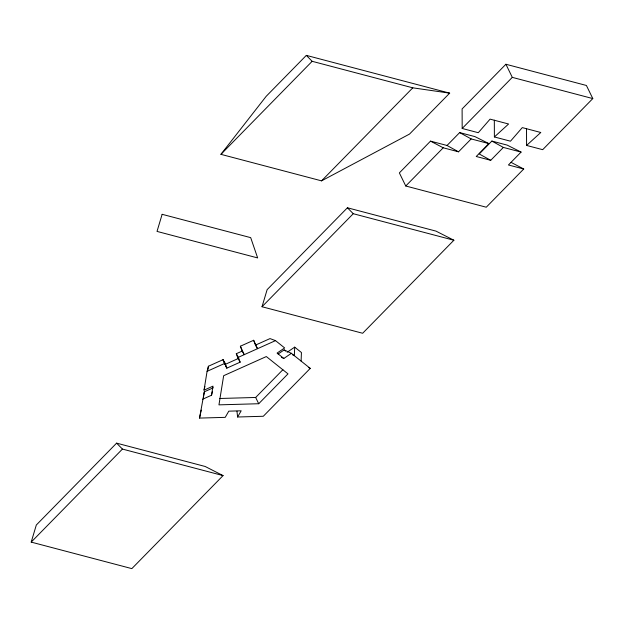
<?xml version="1.0" encoding="UTF-8"?>
<svg xmlns="http://www.w3.org/2000/svg" width="624" height="624" viewBox="0 0 624 624"><rect width="100%" height="100%" fill="white"/><g stroke="black" fill="none" stroke-linecap="round" stroke-linejoin="round"><path stroke-width="0.94" d="M287.134 352.279L294.684 347.139L294.356 355.696L292.757 354.939M301.111 361.093L301.431 352.529L294.684 347.139M278.117 354.019L284.162 349.908L291.385 353.324L310.245 368.394L263.297 416.27L237.611 417.004L241.176 410.81L228.79 411.161L225.225 417.355L199.54 418.088L204.305 391.817L213.26 387.793M202.574 399.251L211.536 395.234L212.995 386.147L204.04 390.164L207.082 371.335L208.432 366.233L223.025 359.689L225.092 363.246L226.847 368.137L240.146 362.17L238.368 357.295L236.293 353.73L242.151 351.101L244.218 354.666L240.373 346.226L253.648 340.267L257.517 348.699L255.442 345.134L253.648 340.267M203.416 397.316L204.305 391.817M207.839 369.899L208.432 366.233M199.54 418.088L201.263 410.085M204.04 390.164L204.906 386.451M211.536 395.234L212.394 391.513M31.2 542.108L36.317 525.01L116.602 443.141L205.163 466.479L223.064 475.597L131.836 568.62L31.2 542.108L122.437 449.077L223.064 475.597M262.018 306.743L267.134 289.645L347.42 207.776L435.981 231.114L453.882 240.232L362.653 333.263L262.018 306.743L353.254 213.712L453.882 240.232M220.927 154.339L266.191 96.307L306.329 55.38L449.67 93.148L409.523 134.074L321.555 180.859L220.927 154.339L312.156 61.308L412.792 87.828L449.67 93.148M321.555 180.859L412.792 87.828M523.731 169.003L508.435 164.978L521.079 152.084L503.365 147.42L490.729 160.306L476.237 156.491L488.873 143.598L471.167 138.934L458.523 151.819L447.018 145.478L430.513 141.133L399.36 172.895L405.756 185.999L486.26 207.215L523.731 169.003L511.017 162.341M505.9 64.256L462.111 108.911L462.181 128.466L478.28 132.709L490.082 119.129L508.599 124.004L494.387 136.952L510.487 141.196L522.288 127.608L540.797 132.491L526.586 145.431L542.685 149.674L592.8 98.576L586.404 85.472L505.9 64.256L512.296 77.368L592.8 98.576M405.756 185.999L443.227 147.794L458.523 151.819M462.181 128.466L512.296 77.368M447.018 145.478L459.662 132.592L474.958 136.617L488.873 143.598M521.079 152.084L507.156 145.103L491.86 141.071L479.216 153.964L490.729 160.306M219.781 398.486L255.668 397.465L282.898 369.697M258.718 403.728L287.999 373.87L266.331 356.554L223.657 375.703L218.954 404.859L258.718 403.728L255.668 397.465M281.424 357.326L283.834 358.465L291.385 353.324M255.442 345.134L270.013 338.598L275.504 340.626L284.645 347.935L277.087 353.067L283.834 358.465M207.082 371.335L225.092 363.246M238.368 357.295L275.504 340.626M224.804 364.564L238.079 358.605L240.146 362.17M430.513 141.133L443.227 147.794M308.615 367.52L310.245 368.394M491.86 141.071L503.365 147.42M459.662 132.592L471.167 138.934M284.162 349.908L285.644 351.094M306.329 55.38L312.156 61.308M347.42 207.776L353.254 213.712M116.602 443.141L122.437 449.077M225.623 365.992L226.847 368.137L223.025 359.689L224.507 363.753M240.373 346.226L242.151 351.101M236.293 353.73L238.079 358.605M236.964 411.193L237.611 417.004M526.523 128.677L526.586 145.431M494.325 120.19L494.387 136.952M162.139 214.313L157.022 231.41L257.65 257.923L250.692 237.643L162.139 214.313"/></g></svg>
